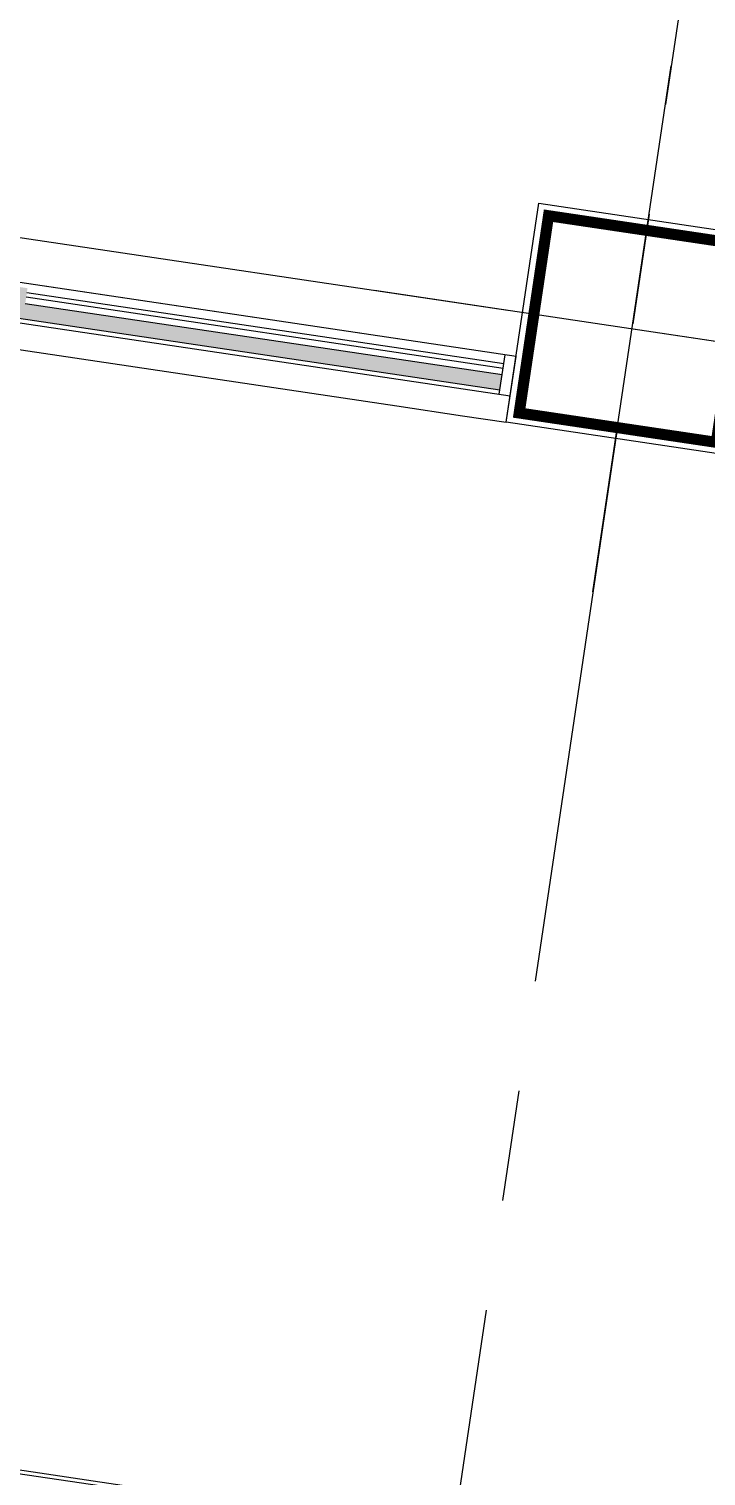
# Model space of a CAD drawing. Header units: millimetres. Extents: x 338 to 506, y 179 to 335.
# Drawn here: x 421.31 to 422.84, y 289.739 to 293.004 of the extents above; entities that cross this region are included whole.
import ezdxf

# ---------------------------------------------------------------- set-up
doc = ezdxf.new("R2010")
doc.units = ezdxf.units.MM
for name, pattern in [('CENTER', [2, 1.25, -0.25, 0.25, -0.25]), ('DASHED2', [0.375, 0.25, -0.125]), ('HIDDEN', [0.375, 0.25, -0.125]), ('TRAZOS2', [9.525, 6.35, -3.175])]:
    doc.linetypes.add(name, pattern=pattern)
for name, color, linetype in [('COLUMNAS', 252, 'Continuous'), ('CUBIERTA', 254, 'Continuous'), ('EJES-COLUMNAS', 3, 'CENTER'), ('EJES_DE_COLUMNA', 255, 'DASHED2'), ('MUROS', 32, 'Continuous'), ('PISO', 253, 'Continuous'), ('PROYECCION', 160, 'HIDDEN'), ('REJAS', 151, 'Continuous')]:
    doc.layers.add(name, color=color, linetype=linetype)

# ---------------------------------------------------------------- blocks, each defined once
blk = doc.blocks.new('*U969')
at = {"layer": 'REJAS', "color": 18, "linetype": 'Continuous', "extrusion": (0, 0, -1)}
for points in [[(-113.5999, 82.2002), (-113.6349, 81.0615), (-113.5999, 81.0615)], [(-113.5999, 82.2002), (-113.6349, 82.2002), (-113.6349, 81.0615)], [(-113.5649, 81.107), (-113.5999, 81.0615), (-113.5649, 81.0615)], [(-113.5649, 81.107), (-113.5999, 81.107), (-113.5999, 81.0615)], [(-113.5649, 81.0615), (-113.5999, 79.9727), (-113.5649, 79.9727)], [(-113.5649, 81.0615), (-113.5999, 81.0615), (-113.5999, 79.9727)]]:
    blk.add_solid(points, dxfattribs=at)
blk = doc.blocks.new('COLUMNAS_V3_B9')
at = {"layer": 'COLUMNAS', "color": 6}
blk.add_lwpolyline([(3083.1247, 1949.6515), (3083.6247, 1949.6515), (3083.6247, 1949.1515), (3083.1247, 1949.1515), (3083.1247, 1949.6515)], dxfattribs=at)
at = {"layer": 'COLUMNAS', "color": 6, "const_width": 0.025}
blk.add_lwpolyline([(3083.5997, 1949.1756), (3083.1497, 1949.1756), (3083.1497, 1949.6257), (3083.5997, 1949.6257)], close=True, dxfattribs=at)
blk = doc.blocks.new('EJES_ESTRUCTURALES')
at = {"layer": 'EJES_DE_COLUMNA', "color": 9, "linetype": 'CENTER'}
for p, q in [((744.96581, 131.2663), (744.96581, 199.7363)), ((661.4777, 174.98199), (759.37077, 174.98199))]:
    blk.add_line(p, q, dxfattribs=at)
blk = doc.blocks.new('COLUMNAS')
at = {"layer": 'COLUMNAS', "color": 6}
blk.add_lwpolyline([(-602.8912, 199.066), (-603.3912, 199.066), (-603.3912, 198.566), (-602.8912, 198.566), (-602.8912, 199.066)], dxfattribs=at)
at = {"layer": 'COLUMNAS', "color": 6, "const_width": 0.025}
blk.add_lwpolyline([(-603.3662, 198.5901), (-602.9162, 198.5901), (-602.9162, 199.0401), (-603.3662, 199.0401)], close=True, dxfattribs=at)
at = {"layer": 'EJES-COLUMNAS'}
for p, q in [((-603.1412, 198.2038), (-603.1412, 199.4038)), ((-603.1412, 198.2038), (-603.1412, 199.4038)), ((-602.5412, 198.816), (-603.7412, 198.816))]:
    blk.add_line(p, q, dxfattribs=at)
blk = doc.blocks.new('A$C7152A42C')
at = {"layer": 'MUROS', "color": 18}
blk.add_lwpolyline([(113.64487, 84.52772), (113.49487, 84.52772), (113.49487, 80.19772), (113.49487, 80.19772), (113.49487, 80.04772), (113.49487, 80.04772), (113.49487, 79.94772), (113.64487, 79.94772), (113.64487, 84.52772)], dxfattribs=at)
at = {"layer": 'PISO'}
blk.add_lwpolyline([(105.98412, 89.55784), (110.97126, 89.55784), (111.02126, 59.71826), (98.08151, 59.71826), (98.05651, 89.55784), (102.98412, 89.55784)], dxfattribs=at)
at = {"layer": 'PROYECCION', "linetype": 'TRAZOS2'}
blk.add_lwpolyline([(98.06987, 83.65779), (110.99487, 83.65784), (110.99487, 65.11826), (98.06987, 65.11822)], close=True, dxfattribs=at)
at = {"layer": 'REJAS', "color": 18}
for p, q in [((113.55487, 84.52772), (113.55487, 79.94772)), ((113.64487, 79.94772), (113.64487, 84.52772)), ((113.56487, 81.10697), (113.56487, 79.97272)), ((113.59987, 81.06147), (113.59987, 79.97272)), ((113.61487, 81.06147), (113.61487, 79.97272)), ((113.62487, 81.06147), (113.62487, 79.97272)), ((113.55487, 79.97272), (113.64487, 79.97272)), ((113.55487, 79.94772), (113.64487, 79.94772))]:
    blk.add_line(p, q, dxfattribs=at)
at = {"color": 18}
blk.add_blockref('COLUMNAS_V3_B9', (-2969.6298, -1869.70381), dxfattribs=at)
at = {"layer": 'CUBIERTA', "xscale": -1}
blk.add_blockref('COLUMNAS', (-489.39632, -119.11823), dxfattribs=at)
at = {"layer": 'EJES_DE_COLUMNA'}
blk.add_blockref('EJES_ESTRUCTURALES', (-631.22088, -95.28525), dxfattribs=at)
at = {"layer": 'REJAS', "color": 18, "linetype": 'Continuous'}
blk.add_blockref('*U969', (0, 0), dxfattribs=at)

msp = doc.modelspace()

# ---------------------------------------------------------------- block references
at = {"layer": 'MUROS', "color": 32, "rotation": 81.53046525965426}
msp.add_blockref('A$C7152A42C', (484.7482, 168.0844), dxfattribs=at)

doc.saveas('drawing.dxf')
